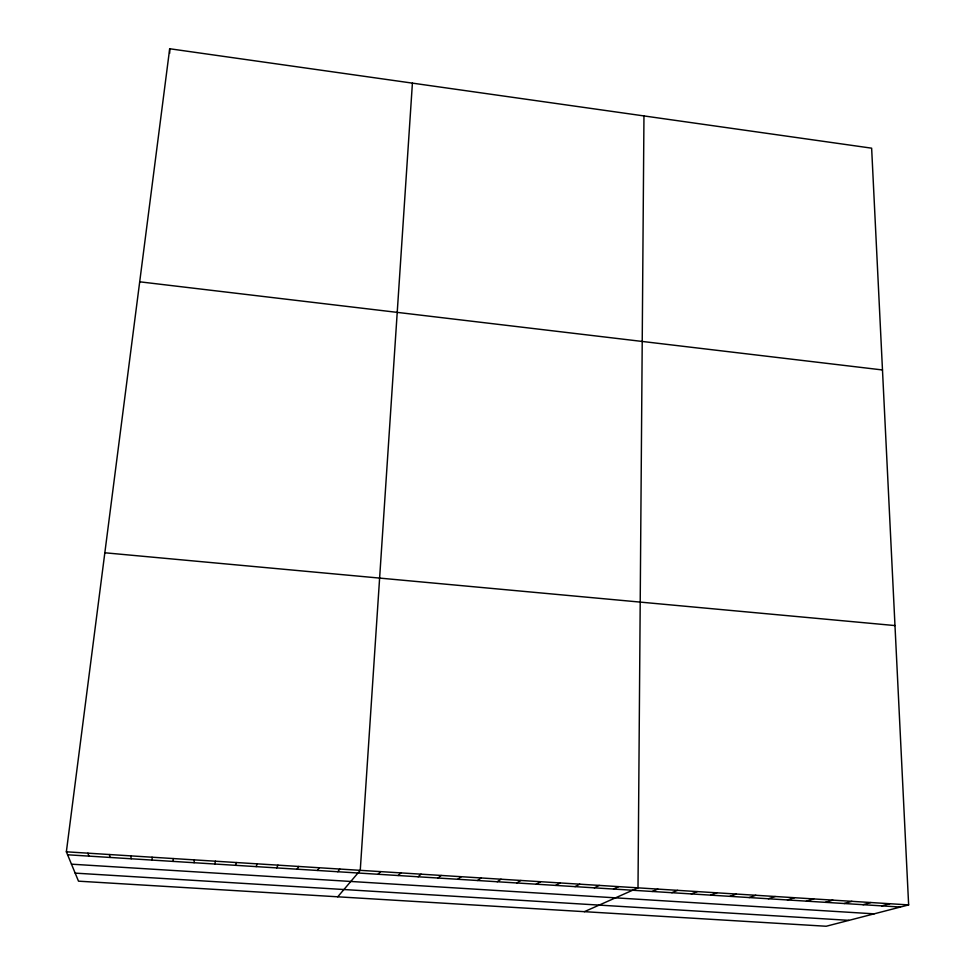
<?xml version="1.0" encoding="UTF-8"?>
<svg xmlns="http://www.w3.org/2000/svg" width="975" height="975" viewBox="0 0 975 975"><rect width="100%" height="100%" fill="white"/><g stroke="black" fill="none" stroke-linecap="round" stroke-linejoin="round"><path stroke-width="1.46" d="M169.687 53.272L169.687 48.75L871.638 148.176L908.639 904.91L826.203 926.25L78.5 881.168L66.361 851.809L169.687 48.75M643.963 115.928L638.003 887.847L584.366 911.674M173.197 861.4L173.257 858.548M412.413 83.131L360.25 870.334L337.74 896.805M194.062 862.717L194.378 859.877M214.841 864.021L215.414 861.205M235.536 865.312L236.352 862.522M256.157 866.617L257.217 863.838M276.681 867.896L277.997 865.154M297.131 869.188L298.679 866.458M317.497 870.468L319.288 867.75M337.789 871.735L339.812 869.054M378.105 874.27L380.616 871.626M398.153 875.526L400.896 872.893M418.117 876.781L421.09 874.173M438.007 878.024L441.2 875.44M457.811 879.267L461.236 876.708M477.543 880.51L481.187 877.963M497.189 881.741L501.065 879.218M516.762 882.972L520.857 880.462M536.262 884.191L540.577 881.705M555.689 885.41L560.211 882.948M575.031 886.628L579.784 884.179M594.299 887.835L599.259 885.41M613.494 889.042L618.674 886.628M652.238 891.467L657.845 889.102M671.787 892.698L677.601 890.346M691.251 893.917L697.283 891.589M710.641 895.135L716.881 892.82M729.946 896.354L736.405 894.051M749.19 897.561L755.844 895.269M768.349 898.755L775.21 896.5M787.434 899.962L794.503 897.707M806.447 901.144L813.711 898.926M825.374 902.338L832.845 900.132M844.24 903.52L851.906 901.327M863.033 904.703L870.894 902.533M881.741 905.872L889.809 903.715M71.468 864.179L874.124 913.843M75.172 873.125L848.969 920.351M66.361 851.809L908.639 904.91M67.58 854.783L900.388 907.043M104.837 552.776L894.977 625.572M139.705 281.812L882.485 369.964M87.921 853.174L88.883 856.111M109.383 854.527L110.09 857.439M130.76 855.867L131.211 858.768M152.063 857.208L152.246 860.096"/></g></svg>
